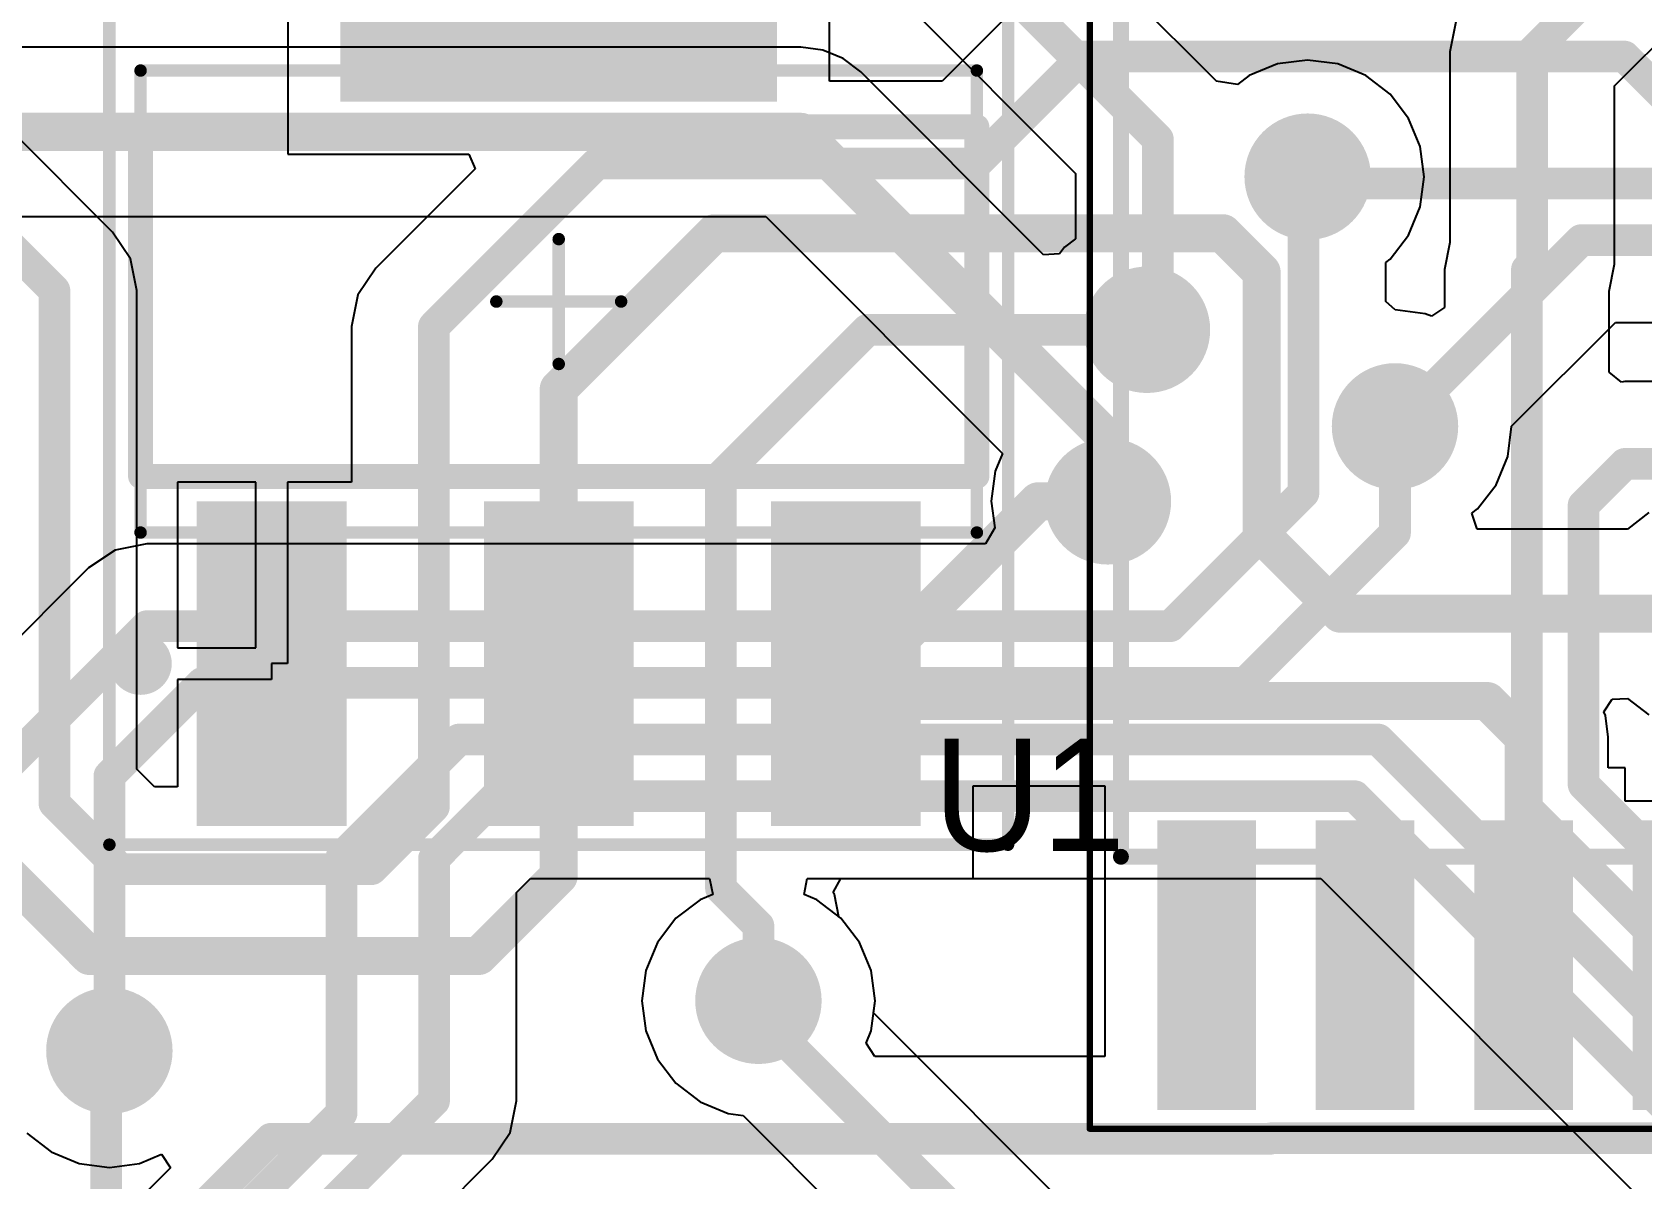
# Model space of a CAD drawing. Header units: millimetres. Extents: x 12 to 126, y 25 to 105.
# Drawn here: x 37.78 to 50.68, y 90.67 to 99.86 of the extents above; entities that cross this region are included whole.
import ezdxf

# ---------------------------------------------------------------- set-up
doc = ezdxf.new("R2010")
doc.units = ezdxf.units.MM
for name, color, linetype in [('BottomLayer', 5, 'Continuous'), ('BottomSolder', 6, 'Continuous'), ('Mechanical13', 56, 'Continuous'), ('Mechanical15', 56, 'Continuous'), ('MultiLayer', 9, 'Continuous'), ('TopLayer', 1, 'Continuous'), ('TopOverlay', 2, 'Continuous'), ('TopPaste', 8, 'Continuous'), ('TopSolder', 216, 'Continuous'), ('ViaHoleLayer', 16, 'Continuous')]:
    doc.layers.add(name, color=color, linetype=linetype)

# ---------------------------------------------------------------- blocks, each defined once
blk = doc.blocks.new('MP04A_N_36')
at = {"layer": 'Mechanical13', "const_width": 0.0999998}
for points in [[(-1.85000138, 3.34993742), (1.85001662, 3.34993742)], [(-1.85000138, 3.34993742), (-1.85000138, -3.35007458)], [(1.85001662, 3.34993742), (1.85001662, -3.35007458)], [(-1.85000138, -3.35007458), (1.85001662, -3.35007458)]]:
    blk.add_lwpolyline(points, dxfattribs=at)
at = {"layer": 'Mechanical13', "const_width": 0.0499999}
for points in [[(-1.87500006, 3.34993742, 1), (-1.8250027, 3.34993742, 1)], [(-1.87500006, 3.34993742, 1), (-1.8250027, 3.34993742, 1)], [(1.82501794, 3.34993742, 1), (1.8750153, 3.34993742, 1)], [(1.82501794, 3.34993742, 1), (1.8750153, 3.34993742, 1)], [(-1.87500006, -3.35007458, 1), (-1.8250027, -3.35007458, 1)], [(-1.87500006, -3.35007458, 1), (-1.8250027, -3.35007458, 1)], [(1.82501794, -3.35007458, 1), (1.8750153, -3.35007458, 1)], [(1.82501794, -3.35007458, 1), (1.8750153, -3.35007458, 1)]]:
    blk.add_lwpolyline(points, format="xyb", close=True, dxfattribs=at)
at = {"layer": 'Mechanical15', "const_width": 0.0999998}
for points in [[(-4.34997098, 3.59992422), (4.350037019999999, 3.59992422)], [(-4.34997098, 3.59992422), (-4.34997098, -3.60006138)], [(4.350037019999999, 3.59992422), (4.350037019999999, -3.60006138)], [(3.302e-05, 0.49995582), (3.302e-05, -0.50004218)], [(-0.49999138, -6.858e-05), (0.50000662, -6.858e-05)], [(-4.34997098, -3.60006138), (4.350037019999999, -3.60006138)]]:
    blk.add_lwpolyline(points, dxfattribs=at)
at = {"layer": 'Mechanical15', "const_width": 0.0499999}
for points in [[(-4.37496966, 3.59992422, 1), (-4.3249723, 3.59992422, 1)], [(-4.37496966, 3.59992422, 1), (-4.3249723, 3.59992422, 1)], [(4.32503834, 3.59992422, 1), (4.3750357, 3.59992422, 1)], [(4.32503834, 3.59992422, 1), (4.3750357, 3.59992422, 1)], [(-0.02496566, 0.49995582, 1), (0.0250317, 0.49995582, 1)], [(-0.5249900599999999, -6.858e-05, 1), (-0.4749927, -6.858e-05, 1)], [(0.47500794, -6.858e-05, 1), (0.5250053, -6.858e-05, 1)], [(-0.02496566, -0.50004218, 1), (0.0250317, -0.50004218, 1)], [(-4.37496966, -3.60006138, 1), (-4.3249723, -3.60006138, 1)], [(-4.37496966, -3.60006138, 1), (-4.3249723, -3.60006138, 1)], [(4.32503834, -3.60006138, 1), (4.3750357, -3.60006138, 1)], [(4.32503834, -3.60006138, 1), (4.3750357, -3.60006138, 1)]]:
    blk.add_lwpolyline(points, format="xyb", close=True, dxfattribs=at)
at = {"layer": 'TopLayer'}
for points in [[(-1.69998644, 1.79995322), (-1.69998644, 2.79995122), (-4.09998672, 1.79995322), (-4.09998672, 2.79995122)], [(4.10000196, -1.65006782), (4.10000196, 1.64993066), (1.70000168, -1.65006782), (1.70000168, 1.64993066)], [(-1.69998644, -0.50006758), (-1.69998644, 0.49993042), (-4.09998672, -0.50006758), (-4.09998672, 0.49993042)], [(-1.69998644, -2.80003758), (-1.69998644, -1.80003958), (-4.09998672, -2.80003758), (-4.09998672, -1.80003958)]]:
    blk.add_solid(points, dxfattribs=at)
at = {"layer": 'TopOverlay'}
for points, const_width in [([(-2.77499826, 3.35000092, 1), (-3.0250003, 3.35000092, 1)], 0.2499995), ([(-3.08749954, 3.35000092, 1), (-2.96250106, 3.35000092, 1)], 0.12499848), ([(-2.8374975, 3.35000092, 1), (-2.71249902, 3.35000092, 1)], 0.12499848), ([(-1.44996408, 3.34993742, 1), (-1.34996428, 3.34993742, 1)], 0.0999998), ([(-1.44996408, 3.34993742, 1), (-1.34996428, 3.34993742, 1)], 0.0999998), ([(1.35003032, 3.34993742, 1), (1.45003012, 3.34993742, 1)], 0.0999998), ([(1.35003032, 3.34993742, 1), (1.45003012, 3.34993742, 1)], 0.0999998), ([(-1.44996408, -3.35007458, 1), (-1.34996428, -3.35007458, 1)], 0.0999998), ([(-1.44996408, -3.35007458, 1), (-1.34996428, -3.35007458, 1)], 0.0999998), ([(1.35003032, -3.35007458, 1), (1.45003012, -3.35007458, 1)], 0.0999998), ([(1.35003032, -3.35007458, 1), (1.45003012, -3.35007458, 1)], 0.0999998)]:
    blk.add_lwpolyline(points, format="xyb", close=True, dxfattribs=dict(at, const_width=const_width))
at = {"layer": 'TopOverlay', "const_width": 0.1999996}
for points in [[(-1.39996418, 3.34993742), (1.40003022, 3.34993742)], [(-1.39996418, 3.34993742), (-1.39996418, -3.35007458)], [(1.40003022, 3.34993742), (1.40003022, -3.35007458)], [(-1.39996418, -3.35007458), (1.40003022, -3.35007458)]]:
    blk.add_lwpolyline(points, dxfattribs=at)
at = {"layer": 'TopPaste'}
for points in [[(-1.69998644, 1.79995322), (-1.69998644, 2.79995122), (-4.09998672, 1.79995322), (-4.09998672, 2.79995122)], [(4.10000196, -1.65006782), (4.10000196, 1.64993066), (1.70000168, -1.65006782), (1.70000168, 1.64993066)], [(-1.69998644, -0.50006758), (-1.69998644, 0.49993042), (-4.09998672, -0.50006758), (-4.09998672, 0.49993042)], [(-1.69998644, -2.80003758), (-1.69998644, -1.80003958), (-4.09998672, -2.80003758), (-4.09998672, -1.80003958)]]:
    blk.add_solid(points, dxfattribs=at)
at = {"layer": 'TopSolder'}
for points in [[(-1.59998664, 1.69995342), (-1.59998664, 2.89995102), (-4.19998652, 1.69995342), (-4.19998652, 2.89995102)], [(4.20000176, -1.75006762), (4.20000176, 1.74993046), (1.60000188, -1.75006762), (1.60000188, 1.74993046)], [(-1.59998664, -0.6000673799999999), (-1.59998664, 0.59993022), (-4.19998652, -0.6000673799999999), (-4.19998652, 0.59993022)], [(-1.59998664, -2.90003738), (-1.59998664, -1.70003978), (-4.19998652, -2.90003738), (-4.19998652, -1.70003978)]]:
    blk.add_solid(points, dxfattribs=at)
blk = doc.blocks.new('SOIC127P1033X264_14N_37')
at = {"layer": 'Mechanical13'}
for points in [[(-6.5350009, 4.39999882, 1), (-6.9350001, 4.39999882, 1)], [(-6.5350009, 4.39999882, 1), (-6.9350001, 4.39999882, 1)], [(-6.9350001, 4.39999882, 1), (-6.9350001, 4.39999882, 1)], [(-6.9350001, 4.39999882, 1), (-6.9350001, 4.39999882, 1)], [(-6.5350009, 4.39999882, 1), (-6.5350009, 4.39999882, 1)], [(-6.5350009, 4.39999882, 1), (-6.5350009, 4.39999882, 1)]]:
    blk.add_lwpolyline(points, format="xyb", close=True, dxfattribs=at)
at = {"layer": 'Mechanical13', "const_width": 0.127}
for points in [[(-3.74654064, 4.4957492), (-3.74654064, -4.4957492)], [(-3.74654064, 4.4957492), (3.74645936, 4.4957492)], [(-3.74654064, 4.4957492), (-3.74654064, -4.4957492)], [(-3.74654064, 4.4957492), (3.74645936, 4.4957492)], [(3.74645936, 4.4957492), (3.74645936, -4.4957492)], [(3.74645936, 4.4957492), (3.74645936, -4.4957492)], [(-3.74654064, -4.4957492), (3.74645936, -4.4957492)], [(-3.74654064, -4.4957492), (3.74645936, -4.4957492)]]:
    blk.add_lwpolyline(points, dxfattribs=at)
at = {"layer": 'Mechanical13', "const_width": 0.0635}
for points in [[(-3.77829064, 4.4957492, 1), (-3.71479064, 4.4957492, 1)], [(-3.77829064, 4.4957492, 1), (-3.71479064, 4.4957492, 1)], [(-3.77829064, 4.4957492, 1), (-3.71479064, 4.4957492, 1)], [(-3.77829064, 4.4957492, 1), (-3.71479064, 4.4957492, 1)], [(3.71470936, 4.4957492, 1), (3.77820936, 4.4957492, 1)], [(3.71470936, 4.4957492, 1), (3.77820936, 4.4957492, 1)], [(3.71470936, 4.4957492, 1), (3.77820936, 4.4957492, 1)], [(3.71470936, 4.4957492, 1), (3.77820936, 4.4957492, 1)], [(-3.77829064, -4.4957492, 1), (-3.71479064, -4.4957492, 1)], [(-3.77829064, -4.4957492, 1), (-3.71479064, -4.4957492, 1)], [(-3.77829064, -4.4957492, 1), (-3.71479064, -4.4957492, 1)], [(-3.77829064, -4.4957492, 1), (-3.71479064, -4.4957492, 1)], [(3.71470936, -4.4957492, 1), (3.77820936, -4.4957492, 1)], [(3.71470936, -4.4957492, 1), (3.77820936, -4.4957492, 1)], [(3.71470936, -4.4957492, 1), (3.77820936, -4.4957492, 1)], [(3.71470936, -4.4957492, 1), (3.77820936, -4.4957492, 1)]]:
    blk.add_lwpolyline(points, format="xyb", close=True, dxfattribs=at)
at = {"layer": 'Mechanical15', "const_width": 0.0499999}
for points in [[(-5.92499704, 4.745736), (-5.92499704, -4.745736)], [(-5.92499704, 4.745736), (5.92496656, 4.745736)], [(5.92496656, 4.745736), (5.92496656, -4.745736)], [(-5.92499704, -4.745736), (5.92496656, -4.745736)]]:
    blk.add_lwpolyline(points, dxfattribs=at)
at = {"layer": 'Mechanical15', "const_width": 0.02499868}
for points in [[(-5.93749638, 4.745736, 1), (-5.912497699999999, 4.745736, 1)], [(-5.93749638, 4.745736, 1), (-5.912497699999999, 4.745736, 1)], [(5.91246722, 4.745736, 1), (5.937465899999999, 4.745736, 1)], [(5.91246722, 4.745736, 1), (5.937465899999999, 4.745736, 1)], [(-5.93749638, -4.745736, 1), (-5.912497699999999, -4.745736, 1)], [(-5.93749638, -4.745736, 1), (-5.912497699999999, -4.745736, 1)], [(5.91246722, -4.745736, 1), (5.937465899999999, -4.745736, 1)], [(5.91246722, -4.745736, 1), (5.937465899999999, -4.745736, 1)]]:
    blk.add_lwpolyline(points, format="xyb", close=True, dxfattribs=at)
at = {"layer": 'TopLayer'}
for points in [[(-5.67501786, 3.51500186), (-3.55501702, 3.51500186), (-5.67501786, 4.10499814), (-3.55501702, 4.10499814)], [(3.55498654, 3.51500186), (5.674987379999999, 3.51500186), (3.55498654, 4.10499814), (5.674987379999999, 4.10499814)], [(-5.67501786, 2.24500186), (-3.55501702, 2.24500186), (-5.67501786, 2.83499814), (-3.55501702, 2.83499814)], [(3.55498654, 2.24500186), (5.674987379999999, 2.24500186), (3.55498654, 2.83499814), (5.674987379999999, 2.83499814)], [(-5.67501786, 0.97500186), (-3.55501702, 0.97500186), (-5.67501786, 1.56499814), (-3.55501702, 1.56499814)], [(3.55498654, 0.97500186), (5.674987379999999, 0.97500186), (3.55498654, 1.56499814), (5.674987379999999, 1.56499814)], [(-5.67501786, -0.29499814), (-3.55501702, -0.29499814), (-5.67501786, 0.29499814), (-3.55501702, 0.29499814)], [(3.55498654, -0.29499814), (5.674987379999999, -0.29499814), (3.55498654, 0.29499814), (5.674987379999999, 0.29499814)], [(-5.67501786, -1.56499814), (-3.55501702, -1.56499814), (-5.67501786, -0.97500186), (-3.55501702, -0.97500186)], [(3.55498654, -1.56499814), (5.674987379999999, -1.56499814), (3.55498654, -0.97500186), (5.674987379999999, -0.97500186)], [(-5.67501786, -2.83499814), (-3.55501702, -2.83499814), (-5.67501786, -2.24500186), (-3.55501702, -2.24500186)], [(3.55498654, -2.83499814), (5.674987379999999, -2.83499814), (3.55498654, -2.24500186), (5.674987379999999, -2.24500186)], [(-5.67501786, -4.10499814), (-3.55501702, -4.10499814), (-5.67501786, -3.51500186), (-3.55501702, -3.51500186)], [(3.55498654, -4.10499814), (5.674987379999999, -4.10499814), (3.55498654, -3.51500186), (5.674987379999999, -3.51500186)]]:
    blk.add_solid(points, dxfattribs=at)
at = {"layer": 'TopOverlay'}
for points in [[(-6.5350009, 4.39999882, 1), (-6.9350001, 4.39999882, 1)], [(-6.9350001, 4.39999882, 1), (-6.9350001, 4.39999882, 1)], [(-6.5350009, 4.39999882, 1), (-6.5350009, 4.39999882, 1)]]:
    blk.add_lwpolyline(points, format="xyb", close=True, dxfattribs=at)
at = {"layer": 'TopOverlay', "const_width": 0.127}
for points in [[(-3.74654064, 4.4957492), (3.74645936, 4.4957492)], [(-3.74654064, -4.4957492), (3.74645936, -4.4957492)]]:
    blk.add_lwpolyline(points, dxfattribs=at)
at = {"layer": 'TopOverlay', "const_width": 0.0635}
for points in [[(-3.77829064, 4.4957492, 1), (-3.71479064, 4.4957492, 1)], [(3.71470936, 4.4957492, 1), (3.77820936, 4.4957492, 1)], [(-3.77829064, -4.4957492, 1), (-3.71479064, -4.4957492, 1)], [(3.71470936, -4.4957492, 1), (3.77820936, -4.4957492, 1)]]:
    blk.add_lwpolyline(points, format="xyb", close=True, dxfattribs=at)
at = {"layer": 'TopPaste'}
for points in [[(-5.67501786, 3.51500186), (-3.55501702, 3.51500186), (-5.67501786, 4.10499814), (-3.55501702, 4.10499814)], [(3.55498654, 3.51500186), (5.674987379999999, 3.51500186), (3.55498654, 4.10499814), (5.674987379999999, 4.10499814)], [(-5.67501786, 2.24500186), (-3.55501702, 2.24500186), (-5.67501786, 2.83499814), (-3.55501702, 2.83499814)], [(3.55498654, 2.24500186), (5.674987379999999, 2.24500186), (3.55498654, 2.83499814), (5.674987379999999, 2.83499814)], [(-5.67501786, 0.97500186), (-3.55501702, 0.97500186), (-5.67501786, 1.56499814), (-3.55501702, 1.56499814)], [(3.55498654, 0.97500186), (5.674987379999999, 0.97500186), (3.55498654, 1.56499814), (5.674987379999999, 1.56499814)], [(-5.67501786, -0.29499814), (-3.55501702, -0.29499814), (-5.67501786, 0.29499814), (-3.55501702, 0.29499814)], [(3.55498654, -0.29499814), (5.674987379999999, -0.29499814), (3.55498654, 0.29499814), (5.674987379999999, 0.29499814)], [(-5.67501786, -1.56499814), (-3.55501702, -1.56499814), (-5.67501786, -0.97500186), (-3.55501702, -0.97500186)], [(3.55498654, -1.56499814), (5.674987379999999, -1.56499814), (3.55498654, -0.97500186), (5.674987379999999, -0.97500186)], [(-5.67501786, -2.83499814), (-3.55501702, -2.83499814), (-5.67501786, -2.24500186), (-3.55501702, -2.24500186)], [(3.55498654, -2.83499814), (5.674987379999999, -2.83499814), (3.55498654, -2.24500186), (5.674987379999999, -2.24500186)], [(-5.67501786, -4.10499814), (-3.55501702, -4.10499814), (-5.67501786, -3.51500186), (-3.55501702, -3.51500186)], [(3.55498654, -4.10499814), (5.674987379999999, -4.10499814), (3.55498654, -3.51500186), (5.674987379999999, -3.51500186)]]:
    blk.add_solid(points, dxfattribs=at)
at = {"layer": 'TopSolder'}
for points in [[(-5.77501766, 3.41500206), (-3.45501722, 3.41500206), (-5.77501766, 4.20499794), (-3.45501722, 4.20499794)], [(3.45498674, 3.41500206), (5.77498718, 3.41500206), (3.45498674, 4.20499794), (5.77498718, 4.20499794)], [(-5.77501766, 2.14500206), (-3.45501722, 2.14500206), (-5.77501766, 2.93499794), (-3.45501722, 2.93499794)], [(3.45498674, 2.14500206), (5.77498718, 2.14500206), (3.45498674, 2.93499794), (5.77498718, 2.93499794)], [(-5.77501766, 0.8750020599999999), (-3.45501722, 0.8750020599999999), (-5.77501766, 1.66499794), (-3.45501722, 1.66499794)], [(3.45498674, 0.8750020599999999), (5.77498718, 0.8750020599999999), (3.45498674, 1.66499794), (5.77498718, 1.66499794)], [(-5.77501766, -0.39499794), (-3.45501722, -0.39499794), (-5.77501766, 0.39499794), (-3.45501722, 0.39499794)], [(3.45498674, -0.39499794), (5.77498718, -0.39499794), (3.45498674, 0.39499794), (5.77498718, 0.39499794)], [(-5.77501766, -1.66499794), (-3.45501722, -1.66499794), (-5.77501766, -0.8750020599999999), (-3.45501722, -0.8750020599999999)], [(3.45498674, -1.66499794), (5.77498718, -1.66499794), (3.45498674, -0.8750020599999999), (5.77498718, -0.8750020599999999)], [(-5.77501766, -2.93499794), (-3.45501722, -2.93499794), (-5.77501766, -2.14500206), (-3.45501722, -2.14500206)], [(3.45498674, -2.93499794), (5.77498718, -2.93499794), (3.45498674, -2.14500206), (5.77498718, -2.14500206)], [(-5.77501766, -4.20499794), (-3.45501722, -4.20499794), (-5.77501766, -3.41500206), (-3.45501722, -3.41500206)], [(3.45498674, -4.20499794), (5.77498718, -4.20499794), (3.45498674, -3.41500206), (5.77498718, -3.41500206)]]:
    blk.add_solid(points, dxfattribs=at)

msp = doc.modelspace()

# ---------------------------------------------------------------- linework, layer by layer
at = {"layer": 'BottomLayer'}
for p, q in [((47.2664536, 99.46646604), (45.99491436, 100.73800528)), ((50.45967302, 99.42675313999999), (51.47324477999999, 100.44032744)), ((44.79110676, 100.07597206), (46.14032682, 98.72675453999999)), ((49.1905417, 99.95244677999999), (49.14032336, 99.70000126)), ((43.9405014, 99.73741292), (33.2534641, 99.73741292)), ((44.11603318, 99.714304), (43.9405014, 99.73741292)), ((44.27960156, 99.64655203999999), (44.11603318, 99.714304)), ((49.14032336, 99.70000126), (49.1403259, 99.69998856)), ((49.1403259, 99.69998856), (49.1403259, 98.17356794)), ((44.42006102, 99.53877222), (44.27960156, 99.64655203999999)), ((47.75816203999999, 99.60255416), (47.53280308, 99.50920916)), ((48.00000052, 99.63439306), (47.75816203999999, 99.60255416)), ((48.241839, 99.60255416), (48.00000052, 99.63439306)), ((48.46719796, 99.50920916), (48.241839, 99.60255416)), ((45.88498316, 98.07385008), (44.42006102, 99.53877222)), ((47.26646122, 99.46646095999999), (47.2664536, 99.46646604)), ((47.26714193999999, 99.46543987999999), (47.26646122, 99.46646095999999)), ((47.43882308, 99.43709602), (47.26714193999999, 99.46543987999999)), ((47.53280308, 99.50920916), (47.43882308, 99.43709602)), ((48.66071548, 99.36071568), (48.46719796, 99.50920916)), ((50.45967302, 97.99999958), (50.45967302, 99.42675313999999)), ((48.80920896, 99.16719816), (48.66071548, 99.36071568)), ((48.90255396, 98.94183919999999), (48.80920896, 99.16719816)), ((48.93439286, 98.70000071999999), (48.90255396, 98.94183919999999)), ((46.14032682, 98.72675453999999), (46.14032682, 98.20242995999999)), ((48.90255396, 98.45816224), (48.93439286, 98.70000071999999)), ((48.80920896, 98.23280328), (48.90255396, 98.45816224)), ((33.3809213, 98.38101228), (43.65958248, 98.38101228)), ((43.65958248, 98.38101228), (45.55640876, 96.484186)), ((46.14032682, 98.20242995999999), (46.0519907, 98.13464752)), ((48.66071548, 98.03928576), (48.80920896, 98.23280328)), ((49.1403259, 98.17356794), (49.09722464, 97.95690085999999)), ((46.01171137999999, 98.08215587999999), (45.88498316, 98.07385008)), ((46.0519907, 98.13464752), (46.01171137999999, 98.08215587999999)), ((48.62627308, 98.01285705999999), (48.66071548, 98.03928576)), ((48.62627308, 97.69905021999999), (48.62627308, 98.01285705999999)), ((49.09722464, 97.95690085999999), (49.09722718, 97.95688815999999)), ((49.09722718, 97.95688815999999), (49.09722718, 97.65248693999999)), ((50.4165743, 97.7833325), (50.45967302, 97.99999958)), ((50.4165743, 97.13481462), (50.4165743, 97.7833325)), ((48.70000166, 97.63439197999999), (48.62627308, 97.69905021999999)), ((48.9418376, 97.60255307999999), (48.70000166, 97.63439197999999)), ((49.09722718, 97.65248693999999), (48.99162922, 97.58192828)), ((48.99162922, 97.58192828), (48.9418376, 97.60255307999999)), ((50.51474784, 97.05424581999999), (50.4165743, 97.13481462)), ((50.5420503, 97.05967634), (50.51474784, 97.05424581999999)), ((50.542063, 97.0596738), (50.5420503, 97.05967634)), ((51.99998744, 97.0596738), (50.542063, 97.0596738)), ((45.55640876, 96.484186), (45.49744774, 96.34183931999999)), ((45.49744774, 96.34183931999999), (45.46560883999999, 96.10000083999999)), ((45.46560883999999, 96.10000083999999), (45.49369361999999, 95.8866764)), ((45.49369361999999, 95.8866764), (45.41882458, 95.75967385999999)), ((38.44755582, 95.70945805999999), (38.2335405, 95.56646114)), ((38.70000134, 95.75967639999999), (38.44755582, 95.70945805999999)), ((38.70001404, 95.75967385999999), (38.70000134, 95.75967639999999)), ((45.41882458, 95.75967385999999), (38.70001404, 95.75967385999999)), ((38.23353542, 95.56645352), (35.97700704, 93.30992768)), ((38.2335405, 95.56646114), (38.23353542, 95.56645352)), ((41.66093522, 92.96601421999999), (41.7732464, 93.07832794)), ((41.7732464, 93.07832794), (43.2092227, 93.07832794)), ((43.2092227, 93.07832794), (43.23448553999999, 92.95132794)), ((43.96551278, 92.95132794), (43.99077562, 93.07832794)), ((43.99077562, 93.07832794), (48.10464344, 93.07832794)), ((48.10464344, 93.07832794), (50.6482731, 90.53470082)), ((41.66093522, 91.29875059999999), (41.66093522, 92.96601421999999)), ((43.13280172, 92.90920965999999), (42.9392842, 92.76071617999999)), ((43.23448553999999, 92.95132794), (43.13280172, 92.90920965999999)), ((44.0671966, 92.90920965999999), (43.96551278, 92.95132794)), ((44.26071412, 92.76071617999999), (44.0671966, 92.90920965999999)), ((42.9392842, 92.76071617999999), (42.79079072, 92.56719611999999)), ((44.40920759999999, 92.56719611999999), (44.26071412, 92.76071617999999)), ((42.79079072, 92.56719611999999), (42.69744572, 92.3418397)), ((44.50255259999999, 92.3418397), (44.40920759999999, 92.56719611999999)), ((42.69744572, 92.3418397), (42.66560682, 92.10000122)), ((44.5343915, 92.10000122), (44.50255259999999, 92.3418397)), ((42.66560682, 92.10000122), (42.69744572, 91.85816274)), ((44.52165594, 92.00326786), (44.5343915, 92.10000122)), ((46.70342703999999, 89.82149675999999), (44.52165594, 92.00326786)), ((42.69744572, 91.85816274), (42.79079072, 91.63280632)), ((42.79079072, 91.63280632), (42.9392842, 91.43928625999999)), ((42.9392842, 91.43928625999999), (43.13280172, 91.29079277999999)), ((41.61071942, 91.04629238), (41.66093776, 91.29873789999999)), ((41.66093776, 91.29873789999999), (41.66093522, 91.29875059999999)), ((43.13280172, 91.29079277999999), (43.35816068, 91.19744777999999)), ((43.35816068, 91.19744777999999), (43.4773197, 91.18176074)), ((43.4773197, 91.18176074), (45.96371808, 88.69536235999999)), ((41.4677225, 90.83227706), (41.61071942, 91.04629238)), ((37.73928444, 91.03928452), (37.93280196, 90.89079104)), ((37.93280196, 90.89079104), (38.15816092, 90.79744604)), ((38.15816092, 90.79744604), (38.3999994, 90.76560714)), ((38.3999994, 90.76560714), (38.64183788, 90.79744604)), ((38.64183788, 90.79744604), (38.8186168, 90.87066915999999)), ((38.8186168, 90.87066915999999), (38.89055468, 90.7630011)), ((39.81970192, 89.18425648), (41.46771488, 90.83227198)), ((41.46771488, 90.83227198), (41.4677225, 90.83227706)), ((38.89055468, 90.7630011), (37.8230892, 89.69553562))]:
    msp.add_line(p, q, dxfattribs=at)
for points, const_width in [([(49.79999946, 99.70000126), (51.1999992, 101.100001)], 0.254), ([(45.25756759999999, 100.5424329), (46.80000038, 99.00000012)], 0.254), ([(49.79999946, 97.99999958), (49.79999946, 99.70000126)], 0.254), ([(33.09999984, 99.0592126), (43.9405014, 99.0592126)], 0.3048), ([(43.9405014, 99.0592126), (46.40000118, 96.59971282)], 0.3048), ([(46.80000038, 97.47393256), (46.80000038, 99.00000012)], 0.254), ([(47.96659952, 98.66659972), (48.00000052, 98.70000071999999)], 0.254), ([(47.96659952, 96.16659964), (47.96659952, 98.66659972)], 0.254), ([(49.75690074, 97.95690085999999), (49.79999946, 97.99999958)], 0.254), ([(49.75690074, 93.6430944), (49.75690074, 97.95690085999999)], 0.254), ([(46.40000118, 96.10000083999999), (46.40000118, 96.59971282)], 0.3048), ([(48.69999911999999, 95.84600083999999), (48.69999911999999, 96.69999964)], 0.254), ([(50.21090033999999, 96.06885027999999), (50.5420503, 96.40000024)], 0.254), ([(50.5420503, 96.40000024), (52.00000014, 96.40000024)], 0.254), ([(46.90000018, 95.10000029999999), (47.96659952, 96.16659964)], 0.254), ([(50.21090033999999, 93.83114583999999), (50.21090033999999, 96.06885027999999)], 0.254), ([(47.49999898, 94.64600069999999), (48.69999911999999, 95.84600083999999)], 0.254), ([(36.30000106, 92.70000001999999), (38.70000134, 95.10000029999999)], 0.254), ([(38.70000134, 95.10000029999999), (46.90000018, 95.10000029999999)], 0.254), ([(38.3999994, 93.89999762), (39.14600248, 94.64600069999999)], 0.254), ([(39.14600248, 94.64600069999999), (47.49999898, 94.64600069999999)], 0.254), ([(40.2604732, 93.25247542), (41.19999888, 94.1920011)], 0.254), ([(41.19999888, 94.1920011), (48.565943, 94.1920011)], 0.254), ([(48.565943, 94.1920011), (51.90000034, 90.85794376)], 0.254), ([(38.3999994, 91.69999947999999), (38.3999994, 93.89999762)], 0.254), ([(50.21090033999999, 93.83114583999999), (54.20732109999999, 89.83472508)], 0.254), ([(41.00126166, 93.23926234), (41.50000082, 93.7380015)], 0.254), ([(41.50000082, 93.7380015), (48.37789155999999, 93.7380015)], 0.254), ([(48.37789155999999, 93.7380015), (51.30794666, 90.80794639999999)], 0.254), ([(49.75690074, 93.6430944), (54.52726965999999, 88.87272548)], 0.254), ([(40.2604732, 91.20000048), (40.2604732, 93.25247542)], 0.254), ([(41.00126166, 91.29873789999999), (41.00126166, 93.23926234)], 0.254), ([(43.59999916, 91.99200296), (43.59999916, 92.10000122)], 0.254), ([(43.59999916, 91.99200296), (46.43017892, 89.1618232)], 0.254), ([(32.96047256, 83.89999983999999), (40.2604732, 91.20000048)], 0.254), ([(38.90000094, 89.19747717999999), (41.00126166, 91.29873789999999)], 0.254)]:
    msp.add_lwpolyline(points, dxfattribs=dict(at, const_width=const_width))
for points, const_width in [([(49.73649946, 99.70000126, 1), (49.86349946, 99.70000126, 1)], 0.127), ([(49.73649946, 99.70000126, 1), (49.86349946, 99.70000126, 1)], 0.127), ([(43.8643014, 99.0592126, 1), (44.0167014, 99.0592126, 1)], 0.1524), ([(43.8643014, 99.0592126, 1), (44.0167014, 99.0592126, 1)], 0.1524), ([(46.73650038, 99.00000012, 1), (46.86350038, 99.00000012, 1)], 0.127), ([(46.73650038, 99.00000012, 1), (46.86350038, 99.00000012, 1)], 0.127), ([(47.79680052, 98.70000071999999, 1), (48.20320052, 98.70000071999999, 1)], 0.4064), ([(47.90309952, 98.66659972, 1), (48.03009952, 98.66659972, 1)], 0.127), ([(47.90309952, 98.66659972, 1), (48.03009952, 98.66659972, 1)], 0.127), ([(47.93650052, 98.70000071999999, 1), (48.06350052, 98.70000071999999, 1)], 0.127), ([(49.69340073999999, 97.95690085999999, 1), (49.82040074, 97.95690085999999, 1)], 0.127), ([(49.69340073999999, 97.95690085999999, 1), (49.82040074, 97.95690085999999, 1)], 0.127), ([(49.73649946, 97.99999958, 1), (49.86349946, 97.99999958, 1)], 0.127), ([(49.73649946, 97.99999958, 1), (49.86349946, 97.99999958, 1)], 0.127), ([(46.50950565999999, 97.47393256, 1), (46.91590566, 97.47393256, 1)], 0.4064), ([(46.73650038, 97.47393256, 1), (46.86350038, 97.47393256, 1)], 0.127), ([(48.49679912, 96.69999964, 1), (48.90319912, 96.69999964, 1)], 0.4064), ([(46.32380118, 96.59971282, 1), (46.47620118, 96.59971282, 1)], 0.1524), ([(46.32380118, 96.59971282, 1), (46.47620118, 96.59971282, 1)], 0.1524), ([(48.63649912, 96.69999964, 1), (48.76349912, 96.69999964, 1)], 0.127), ([(46.19680117999999, 96.10000083999999, 1), (46.60320118, 96.10000083999999, 1)], 0.4064), ([(50.47855029999999, 96.40000024, 1), (50.6055503, 96.40000024, 1)], 0.127), ([(50.47855029999999, 96.40000024, 1), (50.6055503, 96.40000024, 1)], 0.127), ([(46.32380118, 96.10000083999999, 1), (46.47620118, 96.10000083999999, 1)], 0.1524), ([(47.90309952, 96.16659964, 1), (48.03009952, 96.16659964, 1)], 0.127), ([(47.90309952, 96.16659964, 1), (48.03009952, 96.16659964, 1)], 0.127), ([(50.14740034, 96.06885027999999, 1), (50.27440034, 96.06885027999999, 1)], 0.127), ([(50.14740034, 96.06885027999999, 1), (50.27440034, 96.06885027999999, 1)], 0.127), ([(48.63649912, 95.84600083999999, 1), (48.76349912, 95.84600083999999, 1)], 0.127), ([(48.63649912, 95.84600083999999, 1), (48.76349912, 95.84600083999999, 1)], 0.127), ([(38.63650134, 95.10000029999999, 1), (38.76350134, 95.10000029999999, 1)], 0.127), ([(38.63650134, 95.10000029999999, 1), (38.76350134, 95.10000029999999, 1)], 0.127), ([(46.83650017999999, 95.10000029999999, 1), (46.96350018, 95.10000029999999, 1)], 0.127), ([(46.83650017999999, 95.10000029999999, 1), (46.96350018, 95.10000029999999, 1)], 0.127), ([(39.08250248, 94.64600069999999, 1), (39.20950248, 94.64600069999999, 1)], 0.127), ([(39.08250248, 94.64600069999999, 1), (39.20950248, 94.64600069999999, 1)], 0.127), ([(47.43649898, 94.64600069999999, 1), (47.56349898, 94.64600069999999, 1)], 0.127), ([(47.43649898, 94.64600069999999, 1), (47.56349898, 94.64600069999999, 1)], 0.127), ([(41.13649888, 94.1920011, 1), (41.26349888, 94.1920011, 1)], 0.127), ([(41.13649888, 94.1920011, 1), (41.26349888, 94.1920011, 1)], 0.127), ([(48.502443, 94.1920011, 1), (48.62944299999999, 94.1920011, 1)], 0.127), ([(48.502443, 94.1920011, 1), (48.62944299999999, 94.1920011, 1)], 0.127), ([(38.3364994, 93.89999762, 1), (38.4634994, 93.89999762, 1)], 0.127), ([(38.3364994, 93.89999762, 1), (38.4634994, 93.89999762, 1)], 0.127), ([(50.14740034, 93.83114583999999, 1), (50.27440034, 93.83114583999999, 1)], 0.127), ([(50.14740034, 93.83114583999999, 1), (50.27440034, 93.83114583999999, 1)], 0.127), ([(41.43650082, 93.7380015, 1), (41.56350081999999, 93.7380015, 1)], 0.127), ([(41.43650082, 93.7380015, 1), (41.56350081999999, 93.7380015, 1)], 0.127), ([(48.31439156, 93.7380015, 1), (48.44139156, 93.7380015, 1)], 0.127), ([(48.31439156, 93.7380015, 1), (48.44139156, 93.7380015, 1)], 0.127), ([(49.69340073999999, 93.6430944, 1), (49.82040074, 93.6430944, 1)], 0.127), ([(49.69340073999999, 93.6430944, 1), (49.82040074, 93.6430944, 1)], 0.127), ([(40.1969732, 93.25247542, 1), (40.3239732, 93.25247542, 1)], 0.127), ([(40.1969732, 93.25247542, 1), (40.3239732, 93.25247542, 1)], 0.127), ([(40.93776166, 93.23926234, 1), (41.06476165999999, 93.23926234, 1)], 0.127), ([(40.93776166, 93.23926234, 1), (41.06476165999999, 93.23926234, 1)], 0.127), ([(43.39679916, 92.10000122, 1), (43.80319916, 92.10000122, 1)], 0.4064), ([(43.53649916, 92.10000122, 1), (43.66349916, 92.10000122, 1)], 0.127), ([(38.1967994, 91.69999947999999, 1), (38.6031994, 91.69999947999999, 1)], 0.4064), ([(43.53649916, 91.99200296, 1), (43.66349916, 91.99200296, 1)], 0.127), ([(43.53649916, 91.99200296, 1), (43.66349916, 91.99200296, 1)], 0.127), ([(38.3364994, 91.69999947999999, 1), (38.4634994, 91.69999947999999, 1)], 0.127), ([(40.1969732, 91.20000048, 1), (40.3239732, 91.20000048, 1)], 0.127), ([(40.1969732, 91.20000048, 1), (40.3239732, 91.20000048, 1)], 0.127), ([(40.93776166, 91.29873789999999, 1), (41.06476165999999, 91.29873789999999, 1)], 0.127), ([(40.93776166, 91.29873789999999, 1), (41.06476165999999, 91.29873789999999, 1)], 0.127)]:
    msp.add_lwpolyline(points, format="xyb", close=True, dxfattribs=dict(at, const_width=const_width))
at = {"layer": 'BottomSolder', "const_width": 0.5063998}
for points in [[(47.74680061999999, 98.70000071999999, 1), (48.25320042, 98.70000071999999, 1)], [(46.45950576, 97.47393256, 1), (46.96590556, 97.47393256, 1)], [(48.44679922, 96.69999964, 1), (48.95319902, 96.69999964, 1)], [(46.14680128, 96.10000083999999, 1), (46.65320108, 96.10000083999999, 1)], [(43.34679926, 92.10000122, 1), (43.85319905999999, 92.10000122, 1)], [(38.1467995, 91.69999947999999, 1), (38.6531993, 91.69999947999999, 1)]]:
    msp.add_lwpolyline(points, format="xyb", close=True, dxfattribs=at)
at = {"layer": 'MultiLayer', "const_width": 0.4064}
for points in [[(47.79680052, 98.70000071999999, 1), (48.20320052, 98.70000071999999, 1)], [(46.50950565999999, 97.47393256, 1), (46.91590566, 97.47393256, 1)], [(48.49679912, 96.69999964, 1), (48.90319912, 96.69999964, 1)], [(46.19680117999999, 96.10000083999999, 1), (46.60320118, 96.10000083999999, 1)], [(43.39679916, 92.10000122, 1), (43.80319916, 92.10000122, 1)], [(38.1967994, 91.69999947999999, 1), (38.6031994, 91.69999947999999, 1)]]:
    msp.add_lwpolyline(points, format="xyb", close=True, dxfattribs=at)
at = {"layer": 'TopLayer'}
for p, q in [((39.83007019999999, 102.3200011), (39.83007019999999, 98.8800029)), ((44.1700666, 99.46567356), (44.1700666, 102.3200011)), ((45.7151994, 100.10944926), (45.07142116, 99.46567356)), ((45.07142116, 99.46567356), (44.1700666, 99.46567356)), ((38.42612584, 98.25550326), (37.61516988, 99.06646176)), ((39.83007019999999, 98.8800029), (41.28114679999999, 98.8800029)), ((41.28114679999999, 98.8800029), (41.32974716, 98.76267014)), ((41.32974716, 98.76267014), (40.53353844, 97.96646141999999)), ((38.42613346, 98.25549817999999), (38.42612584, 98.25550326)), ((38.56913038, 98.04148285999999), (38.42613346, 98.25549817999999)), ((38.61934872, 97.78903734), (38.56913038, 98.04148285999999)), ((40.53353844, 97.96646141999999), (40.39054152, 97.7524461)), ((38.61934618, 97.78902464), (38.61934872, 97.78903734)), ((38.61934618, 93.95562616), (38.61934618, 97.78902464)), ((40.39054152, 97.7524461), (40.34032318, 97.50000057999999)), ((40.34032318, 97.50000057999999), (40.34032572, 97.49998787999999)), ((40.34032572, 97.49998787999999), (40.34032572, 96.25401373999999)), ((49.63422128, 96.70130012), (50.46524578, 97.53232716)), ((50.46524578, 97.53232716), (52.21596872, 97.53232716)), ((49.60255256, 96.45816115999999), (49.63439146, 96.69999964)), ((49.63439146, 96.69999964), (49.63422128, 96.70130012)), ((49.50920756, 96.2328022), (49.60255256, 96.45816115999999)), ((39.5730476, 96.25401373999999), (38.9460486, 96.25401373999999)), ((38.9460486, 96.25401373999999), (38.9460486, 94.9270136)), ((39.5730476, 94.9270136), (39.5730476, 96.25401373999999)), ((40.34032572, 96.25401373999999), (39.8270476, 96.25401373999999)), ((39.8270476, 96.25401373999999), (39.8270476, 94.8000136)), ((49.36071407999999, 96.03928468), (49.50920756, 96.2328022)), ((49.3162971, 96.00520042), (49.36071407999999, 96.03928468)), ((49.35940852, 95.87820042), (49.3162971, 96.00520042)), ((50.73280175999999, 96.00920853999999), (50.56207058, 95.87820042)), ((50.56207058, 95.87820042), (49.35940852, 95.87820042)), ((38.9460486, 94.9270136), (39.5730476, 94.9270136)), ((39.8270476, 94.8000136), (39.7000476, 94.8000136)), ((39.7000476, 94.8000136), (39.7000476, 94.67301359999999)), ((39.7000476, 94.67301359999999), (38.9460486, 94.67301359999999)), ((38.9460486, 94.67301359999999), (38.9460486, 93.81367318)), ((50.37327746, 94.41445175999999), (50.4391549, 94.51553614)), ((50.385091, 94.3859301), (50.37327746, 94.41445175999999)), ((50.4391549, 94.51553614), (50.56265478, 94.52135274)), ((50.56265478, 94.52135274), (50.73280175999999, 94.39079165999999)), ((50.40819991999999, 94.21039832), (50.385091, 94.3859301)), ((50.40819991999999, 93.96498097999999), (50.40819991999999, 94.21039832)), ((38.76129662, 93.81367318), (38.61934618, 93.95562616)), ((50.5449967, 93.96498097999999), (50.40819991999999, 93.96498097999999)), ((50.5449967, 93.69898201999999), (50.5449967, 93.96498097999999)), ((38.9460486, 93.81367318), (38.76129662, 93.81367318)), ((45.32003636, 93.08001449999999), (45.32003636, 93.82179864)), ((45.32003636, 93.82179864), (46.3750025, 93.82179864)), ((46.3750025, 93.82179864), (46.3750025, 91.65425916)), ((50.8729996, 93.69898201999999), (50.5449967, 93.69898201999999)), ((44.19905816, 92.96801065999999), (44.25892596, 93.08001449999999)), ((44.25892596, 93.08001449999999), (45.32003636, 93.08001449999999)), ((44.20945692, 92.95244554), (44.19905816, 92.96801065999999)), ((44.24523536, 92.77259576), (44.20945692, 92.95244554)), ((44.26071412, 92.76071617999999), (44.24523536, 92.77259576)), ((44.40920759999999, 92.56719611999999), (44.26071412, 92.76071617999999)), ((44.50255259999999, 92.3418397), (44.40920759999999, 92.56719611999999)), ((44.5343915, 92.10000122), (44.50255259999999, 92.3418397)), ((44.50255259999999, 91.85816274), (44.5343915, 92.10000122)), ((44.46183386, 91.75985711999999), (44.50255259999999, 91.85816274)), ((44.53239251999999, 91.65425916), (44.46183386, 91.75985711999999)), ((46.3750025, 91.65425916), (44.53239251999999, 91.65425916))]:
    msp.add_line(p, q, dxfattribs=at)
for points, const_width in [([(45.34466928, 98.806), (46.2006696, 99.66200031999999)], 0.254), ([(46.2006696, 99.66200031999999), (50.53799646, 99.66200031999999)], 0.254), ([(50.53799646, 99.66200031999999), (51.09999686, 99.09999991999999)], 0.254), ([(40.99999928, 97.50000057999999), (42.3059987, 98.806)], 0.254), ([(42.3059987, 98.806), (45.34466928, 98.806)], 0.254), ([(48.00000052, 98.70000071999999), (48.05400092, 98.64600032)], 0.254), ([(37.14870904, 98.60000092), (37.95967262, 97.78903734)], 0.254), ([(48.05400092, 98.64600032), (55.29605145999999, 98.64600032)], 0.254), ([(42.80000076, 97.79999998), (43.24720078, 98.24719999999999)], 0.3048), ([(43.24720078, 98.24719999999999), (47.3202, 98.24719999999999)], 0.3048), ([(47.3202, 98.24719999999999), (47.63100202, 97.93639798)], 0.3048), ([(48.69999911999999, 96.69999964), (50.1920002, 98.19200072)], 0.254), ([(50.1920002, 98.19200072), (55.10800002, 98.19200072)], 0.254), ([(47.63100202, 95.8309996), (47.63100202, 97.93639798)], 0.3048), ([(37.95967262, 93.68237803999999), (37.95967262, 97.78903734)], 0.254), ([(42.0000684, 96.99999903999999), (42.80000076, 97.79993139999999)], 0.3048), ([(42.80000076, 97.79993139999999), (42.80000076, 97.79999998)], 0.3048), ([(40.99999928, 93.65399862), (40.99999928, 97.50000057999999)], 0.254), ([(43.29991339999999, 96.29991408), (44.47393187999999, 97.47393256)], 0.254), ([(44.47393187999999, 97.47393256), (46.71270566, 97.47393256)], 0.254), ([(42.0000684, 94.8000136), (42.0000684, 96.99999903999999)], 0.3048), ([(43.29991339999999, 92.99999942), (43.29991339999999, 96.29991408)], 0.254), ([(44.54043924, 94.8000136), (45.84042648, 96.10000083999999)], 0.3048), ([(45.84042648, 96.10000083999999), (46.40000118, 96.10000083999999)], 0.3048), ([(47.63100202, 95.8309996), (48.26200152, 95.2000001)], 0.3048), ([(35.39998, 95.30002022), (38.24120114, 92.45879907999999)], 0.3048), ([(48.26200152, 95.2000001), (51.1999992, 95.2000001)], 0.3048), ([(42.0000684, 93.10006779999999), (42.0000684, 94.8000136)], 0.3048), ([(44.3000384, 94.8000136), (44.54043924, 94.8000136)], 0.3048), ([(44.3000384, 94.53636159999999), (44.3000384, 94.8000136)], 0.3048), ([(44.3000384, 94.53636159999999), (44.33640104, 94.49999896)], 0.3048), ([(44.33640104, 94.49999896), (49.44039896, 94.49999896)], 0.3048), ([(49.44039896, 94.49999896), (49.7299996, 94.21039832)], 0.3048), ([(49.7299996, 92.38498159999999), (49.7299996, 94.21039832)], 0.3048), ([(37.95967262, 93.68237803999999), (38.48805103999999, 93.15399962)], 0.254), ([(40.50000027999999, 93.15399962), (40.99999928, 93.65399862)], 0.254), ([(38.48805103999999, 93.15399962), (40.50000027999999, 93.15399962)], 0.254), ([(41.35879968, 92.45879907999999), (42.0000684, 93.10006779999999)], 0.3048), ([(43.29991339999999, 92.99999942), (43.49982663999999, 92.80008618)], 0.254), ([(43.49982663999999, 92.80008618), (43.499913, 92.80008618)], 0.254), ([(43.499913, 92.80008618), (43.59999916, 92.70000001999999)], 0.254), ([(43.59999916, 92.10000122), (43.59999916, 92.70000001999999)], 0.254), ([(38.24120114, 92.45879907999999), (41.35879968, 92.45879907999999)], 0.3048), ([(38.3741168, 91.67411688), (38.3999994, 91.69999947999999)], 0.254), ([(38.3741168, 87.2429421), (38.3741168, 91.67411688)], 0.254), ([(38.8408164, 90.1408154), (39.6945866, 90.9945856)], 0.254), ([(39.6945866, 90.9945856), (47.70000112, 90.9945856)], 0.254), ([(47.70000112, 90.9945856), (47.70401432, 90.9985988)], 0.254), ([(47.70401432, 90.9985988), (53.43108694, 90.9985988)], 0.254)]:
    msp.add_lwpolyline(points, dxfattribs=dict(at, const_width=const_width))
for points, const_width in [([(46.1371696, 99.66200031999999, 1), (46.2641696, 99.66200031999999, 1)], 0.127), ([(46.1371696, 99.66200031999999, 1), (46.2641696, 99.66200031999999, 1)], 0.127), ([(50.47449646, 99.66200031999999, 1), (50.60149646, 99.66200031999999, 1)], 0.127), ([(50.47449646, 99.66200031999999, 1), (50.60149646, 99.66200031999999, 1)], 0.127), ([(47.79680052, 98.70000071999999, 1), (48.20320052, 98.70000071999999, 1)], 0.4064), ([(42.2424987, 98.806, 1), (42.3694987, 98.806, 1)], 0.127), ([(42.2424987, 98.806, 1), (42.3694987, 98.806, 1)], 0.127), ([(45.28116928, 98.806, 1), (45.40816928, 98.806, 1)], 0.127), ([(45.28116928, 98.806, 1), (45.40816928, 98.806, 1)], 0.127), ([(47.93650052, 98.70000071999999, 1), (48.06350052, 98.70000071999999, 1)], 0.127), ([(47.99050092, 98.64600032, 1), (48.11750092, 98.64600032, 1)], 0.127), ([(47.99050092, 98.64600032, 1), (48.11750092, 98.64600032, 1)], 0.127), ([(43.17100078, 98.24719999999999, 1), (43.32340078, 98.24719999999999, 1)], 0.1524), ([(43.17100078, 98.24719999999999, 1), (43.32340078, 98.24719999999999, 1)], 0.1524), ([(47.244, 98.24719999999999, 1), (47.3964, 98.24719999999999, 1)], 0.1524), ([(47.244, 98.24719999999999, 1), (47.3964, 98.24719999999999, 1)], 0.1524), ([(50.1285002, 98.19200072, 1), (50.2555002, 98.19200072, 1)], 0.127), ([(50.1285002, 98.19200072, 1), (50.2555002, 98.19200072, 1)], 0.127), ([(47.55480202, 97.93639798, 1), (47.70720202, 97.93639798, 1)], 0.1524), ([(47.55480202, 97.93639798, 1), (47.70720202, 97.93639798, 1)], 0.1524), ([(37.89617261999999, 97.78903734, 1), (38.02317262, 97.78903734, 1)], 0.127), ([(37.89617261999999, 97.78903734, 1), (38.02317262, 97.78903734, 1)], 0.127), ([(42.72380076, 97.79999998, 1), (42.87620076, 97.79999998, 1)], 0.1524), ([(42.72380076, 97.79999998, 1), (42.87620076, 97.79999998, 1)], 0.1524), ([(42.72380076, 97.79993139999999, 1), (42.87620076, 97.79993139999999, 1)], 0.1524), ([(42.72380076, 97.79993139999999, 1), (42.87620076, 97.79993139999999, 1)], 0.1524), ([(46.50950565999999, 97.47393256, 1), (46.91590566, 97.47393256, 1)], 0.4064), ([(40.93649928, 97.50000057999999, 1), (41.06349927999999, 97.50000057999999, 1)], 0.127), ([(40.93649928, 97.50000057999999, 1), (41.06349927999999, 97.50000057999999, 1)], 0.127), ([(44.41043188, 97.47393256, 1), (44.53743188, 97.47393256, 1)], 0.127), ([(44.41043188, 97.47393256, 1), (44.53743188, 97.47393256, 1)], 0.127), ([(46.64920566, 97.47393256, 1), (46.77620566, 97.47393256, 1)], 0.127), ([(41.9238684, 96.99999903999999, 1), (42.0762684, 96.99999903999999, 1)], 0.1524), ([(41.9238684, 96.99999903999999, 1), (42.0762684, 96.99999903999999, 1)], 0.1524), ([(48.49679912, 96.69999964, 1), (48.90319912, 96.69999964, 1)], 0.4064), ([(48.63649912, 96.69999964, 1), (48.76349912, 96.69999964, 1)], 0.127), ([(46.19680117999999, 96.10000083999999, 1), (46.60320118, 96.10000083999999, 1)], 0.4064), ([(43.2364134, 96.29991408, 1), (43.3634134, 96.29991408, 1)], 0.127), ([(43.2364134, 96.29991408, 1), (43.3634134, 96.29991408, 1)], 0.127), ([(45.76422648, 96.10000083999999, 1), (45.91662648, 96.10000083999999, 1)], 0.1524), ([(45.76422648, 96.10000083999999, 1), (45.91662648, 96.10000083999999, 1)], 0.1524), ([(46.32380118, 96.10000083999999, 1), (46.47620118, 96.10000083999999, 1)], 0.1524), ([(47.55480202, 95.8309996, 1), (47.70720202, 95.8309996, 1)], 0.1524), ([(47.55480202, 95.8309996, 1), (47.70720202, 95.8309996, 1)], 0.1524), ([(48.18580152, 95.2000001, 1), (48.33820152, 95.2000001, 1)], 0.1524), ([(48.18580152, 95.2000001, 1), (48.33820152, 95.2000001, 1)], 0.1524), ([(41.9238684, 94.8000136, 1), (42.0762684, 94.8000136, 1)], 0.1524), ([(41.9238684, 94.8000136, 1), (42.0762684, 94.8000136, 1)], 0.1524), ([(44.2238384, 94.8000136, 1), (44.3762384, 94.8000136, 1)], 0.1524), ([(44.2238384, 94.8000136, 1), (44.3762384, 94.8000136, 1)], 0.1524), ([(44.46423924, 94.8000136, 1), (44.61663924, 94.8000136, 1)], 0.1524), ([(44.46423924, 94.8000136, 1), (44.61663924, 94.8000136, 1)], 0.1524), ([(44.2238384, 94.53636159999999, 1), (44.3762384, 94.53636159999999, 1)], 0.1524), ([(44.2238384, 94.53636159999999, 1), (44.3762384, 94.53636159999999, 1)], 0.1524), ([(44.26020104, 94.49999896, 1), (44.41260104, 94.49999896, 1)], 0.1524), ([(44.26020104, 94.49999896, 1), (44.41260104, 94.49999896, 1)], 0.1524), ([(49.36419896, 94.49999896, 1), (49.51659896, 94.49999896, 1)], 0.1524), ([(49.36419896, 94.49999896, 1), (49.51659896, 94.49999896, 1)], 0.1524), ([(49.6537996, 94.21039832, 1), (49.8061996, 94.21039832, 1)], 0.1524), ([(49.6537996, 94.21039832, 1), (49.8061996, 94.21039832, 1)], 0.1524), ([(37.89617261999999, 93.68237803999999, 1), (38.02317262, 93.68237803999999, 1)], 0.127), ([(37.89617261999999, 93.68237803999999, 1), (38.02317262, 93.68237803999999, 1)], 0.127), ([(40.93649928, 93.65399862, 1), (41.06349927999999, 93.65399862, 1)], 0.127), ([(40.93649928, 93.65399862, 1), (41.06349927999999, 93.65399862, 1)], 0.127), ([(38.42455104, 93.15399962, 1), (38.55155104, 93.15399962, 1)], 0.127), ([(38.42455104, 93.15399962, 1), (38.55155104, 93.15399962, 1)], 0.127), ([(40.43650028, 93.15399962, 1), (40.56350028, 93.15399962, 1)], 0.127), ([(40.43650028, 93.15399962, 1), (40.56350028, 93.15399962, 1)], 0.127), ([(41.9238684, 93.10006779999999, 1), (42.0762684, 93.10006779999999, 1)], 0.1524), ([(41.9238684, 93.10006779999999, 1), (42.0762684, 93.10006779999999, 1)], 0.1524), ([(43.2364134, 92.99999942, 1), (43.3634134, 92.99999942, 1)], 0.127), ([(43.2364134, 92.99999942, 1), (43.3634134, 92.99999942, 1)], 0.127), ([(43.43632664, 92.80008618, 1), (43.56332664, 92.80008618, 1)], 0.127), ([(43.43632664, 92.80008618, 1), (43.56332664, 92.80008618, 1)], 0.127), ([(43.43641299999999, 92.80008618, 1), (43.563413, 92.80008618, 1)], 0.127), ([(43.43641299999999, 92.80008618, 1), (43.563413, 92.80008618, 1)], 0.127), ([(43.53649916, 92.70000001999999, 1), (43.66349916, 92.70000001999999, 1)], 0.127), ([(43.53649916, 92.70000001999999, 1), (43.66349916, 92.70000001999999, 1)], 0.127), ([(38.16500114, 92.45879907999999, 1), (38.31740114, 92.45879907999999, 1)], 0.1524), ([(38.16500114, 92.45879907999999, 1), (38.31740114, 92.45879907999999, 1)], 0.1524), ([(41.28259968, 92.45879907999999, 1), (41.43499968, 92.45879907999999, 1)], 0.1524), ([(41.28259968, 92.45879907999999, 1), (41.43499968, 92.45879907999999, 1)], 0.1524), ([(43.39679916, 92.10000122, 1), (43.80319916, 92.10000122, 1)], 0.4064), ([(49.6537996, 92.38498159999999, 1), (49.8061996, 92.38498159999999, 1)], 0.1524), ([(43.53649916, 92.10000122, 1), (43.66349916, 92.10000122, 1)], 0.127), ([(38.1967994, 91.69999947999999, 1), (38.6031994, 91.69999947999999, 1)], 0.4064), ([(38.3364994, 91.69999947999999, 1), (38.4634994, 91.69999947999999, 1)], 0.127), ([(38.3106168, 91.67411688, 1), (38.4376168, 91.67411688, 1)], 0.127), ([(38.3106168, 91.67411688, 1), (38.4376168, 91.67411688, 1)], 0.127), ([(39.6310866, 90.9945856, 1), (39.7580866, 90.9945856, 1)], 0.127), ([(39.6310866, 90.9945856, 1), (39.7580866, 90.9945856, 1)], 0.127), ([(47.63650112, 90.9945856, 1), (47.76350112, 90.9945856, 1)], 0.127), ([(47.63650112, 90.9945856, 1), (47.76350112, 90.9945856, 1)], 0.127), ([(47.64051431999999, 90.9985988, 1), (47.76751432, 90.9985988, 1)], 0.127), ([(47.64051431999999, 90.9985988, 1), (47.76751432, 90.9985988, 1)], 0.127)]:
    msp.add_lwpolyline(points, format="xyb", close=True, dxfattribs=dict(at, const_width=const_width))
at = {"layer": 'TopSolder', "const_width": 0.5063998}
for points in [[(47.74680061999999, 98.70000071999999, 1), (48.25320042, 98.70000071999999, 1)], [(46.45950576, 97.47393256, 1), (46.96590556, 97.47393256, 1)], [(48.44679922, 96.69999964, 1), (48.95319902, 96.69999964, 1)], [(46.14680128, 96.10000083999999, 1), (46.65320108, 96.10000083999999, 1)], [(43.34679926, 92.10000122, 1), (43.85319905999999, 92.10000122, 1)], [(38.1467995, 91.69999947999999, 1), (38.6531993, 91.69999947999999, 1)]]:
    msp.add_lwpolyline(points, format="xyb", close=True, dxfattribs=at)
at = {"layer": 'ViaHoleLayer', "const_width": 0.2032}
for points in [[(47.89840052, 98.70000071999999, 1), (48.10160052, 98.70000071999999, 1)], [(46.61110566, 97.47393256, 1), (46.81430566, 97.47393256, 1)], [(48.59839912, 96.69999964, 1), (48.80159912, 96.69999964, 1)], [(46.29840118, 96.10000083999999, 1), (46.50160117999999, 96.10000083999999, 1)], [(43.49839916, 92.10000122, 1), (43.70159916, 92.10000122, 1)], [(38.2983994, 91.69999947999999, 1), (38.5015994, 91.69999947999999, 1)]]:
    msp.add_lwpolyline(points, format="xyb", close=True, dxfattribs=at)

# ---------------------------------------------------------------- block references
at = {"rotation": 90}
for name, p in [('SOIC127P1033X264_14N_37', (50.9999996, 96.99999903999999)), ('MP04A_N_36', (41.99999982, 97.70000017999999))]:
    msp.add_blockref(name, p, dxfattribs=at)

# ---------------------------------------------------------------- texts
at = {"layer": 'TopOverlay'}
msp.add_text('U1', height=0.90000074, dxfattribs=at).set_placement((44.99999889999999, 93.29999882))

doc.saveas('drawing.dxf')
